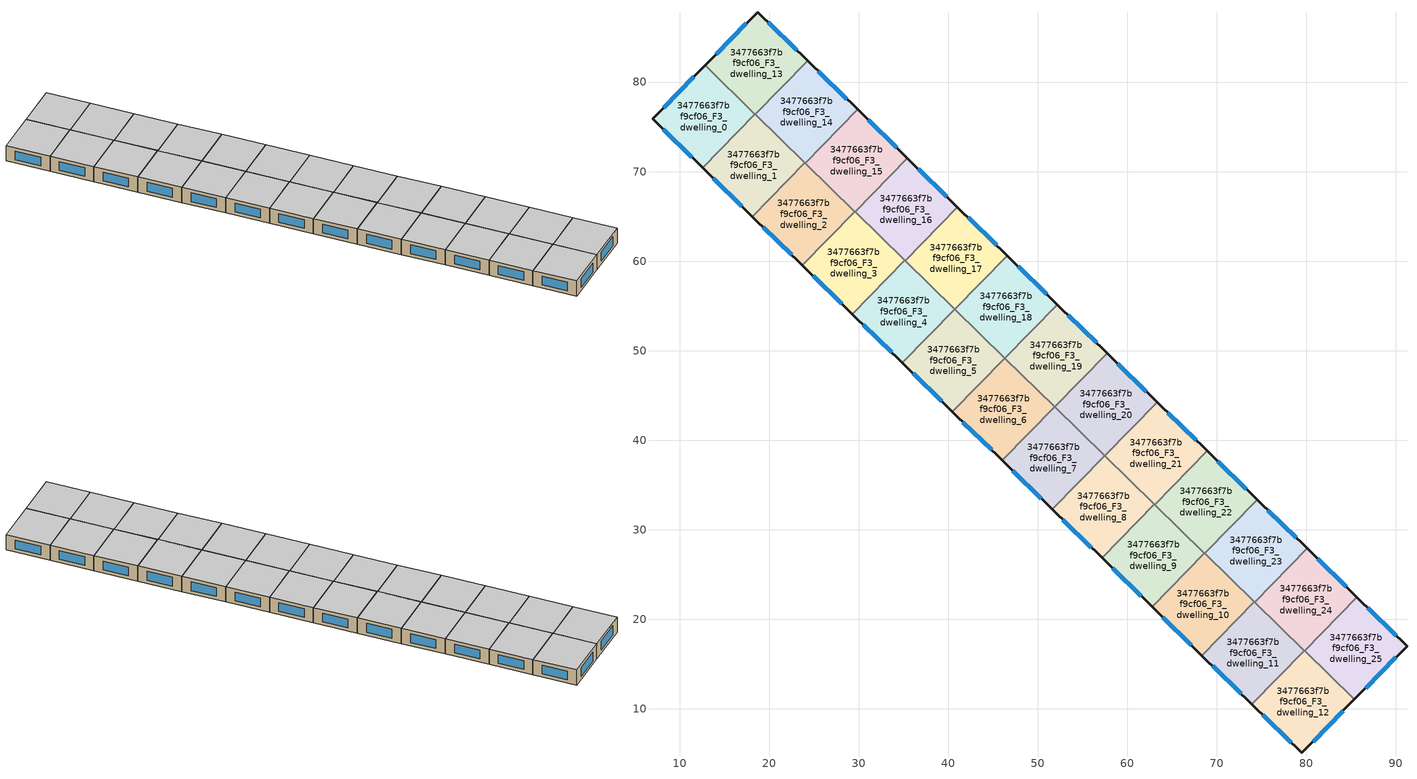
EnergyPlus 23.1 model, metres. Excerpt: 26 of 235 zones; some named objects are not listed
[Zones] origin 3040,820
3477663f7bf9cf06_F3_dwelling_0
 floor to 3477663f7bf9cf06_F2_dwelling_0 (EU_floor_Construction): 18.42,76.42 12.57,70.42 6.98,75.88 12.86,81.85 z9
 wall outside (EU_wall_Construction): 12.86,81.85 6.98,75.88 12.57,70.42 z9:12
 wall to 3477663f7bf9cf06_F3_dwelling_1 (EU_wall_Construction): 12.57,70.42 18.42,76.42 z9:12
 wall to 3477663f7bf9cf06_F3_dwelling_13 (EU_wall_Construction): 18.42,76.42 12.86,81.85 z9:12
 window (EU_Window_Construction): 8.18,74.71 11.37,71.59 / 11.6,80.57 8.24,77.16 z9.64:11.36
 ceiling to 3477663f7bf9cf06_F4_dwelling_0 (EU_floor_Construction): 12.57,70.42 18.42,76.42 12.86,81.85 6.98,75.88 z12
3477663f7bf9cf06_F3_dwelling_1
 floor to 3477663f7bf9cf06_F2_dwelling_1 (EU_floor_Construction): 24,70.97 18.15,64.97 12.57,70.42 18.42,76.42 z9
 wall outside (EU_wall_Construction): 12.57,70.42 18.15,64.97 z9:12
 wall to 3477663f7bf9cf06_F3_dwelling_2 (EU_wall_Construction): 18.15,64.97 24,70.97 z9:12
 wall to 3477663f7bf9cf06_F3_dwelling_14 (EU_wall_Construction): 24,70.97 18.45,76.39 z9:12
 wall to 3477663f7bf9cf06_F3_dwelling_13 (EU_wall_Construction): 18.45,76.39 18.42,76.42 z9:12
 window (EU_Window_Construction): 13.76,69.26 16.95,66.14 z9.64:11.36
 ceiling to 3477663f7bf9cf06_F4_dwelling_1 (EU_floor_Construction): 18.15,64.97 24,70.97 18.42,76.42 12.57,70.42 z12
3477663f7bf9cf06_F3_dwelling_10
 floor to 3477663f7bf9cf06_F2_dwelling_10 (EU_floor_Construction): 74.21,21.94 68.35,15.95 62.77,21.4 68.63,27.39 z9
 wall outside (EU_wall_Construction): 62.77,21.4 68.35,15.95 z9:12
 wall to 3477663f7bf9cf06_F3_dwelling_11 (EU_wall_Construction): 68.35,15.95 74.21,21.94 z9:12
 wall to 3477663f7bf9cf06_F3_dwelling_9 (EU_wall_Construction): 68.63,27.39 62.77,21.4 z9:12
 wall to 3477663f7bf9cf06_F3_dwelling_23 (EU_wall_Construction): 74.21,21.94 68.65,27.37 z9:12
 wall to 3477663f7bf9cf06_F3_dwelling_22 (EU_wall_Construction): 68.65,27.37 68.63,27.39 z9:12
 window (EU_Window_Construction): 63.97,20.23 67.16,17.11 z9.64:11.36
 ceiling to 3477663f7bf9cf06_F4_dwelling_10 (EU_floor_Construction): 68.35,15.95 74.21,21.94 68.63,27.39 62.77,21.4 z12
3477663f7bf9cf06_F3_dwelling_11
 floor to 3477663f7bf9cf06_F2_dwelling_11 (EU_floor_Construction): 79.78,16.5 73.93,10.5 68.35,15.95 74.21,21.94 z9
 wall outside (EU_wall_Construction): 68.35,15.95 73.93,10.5 z9:12
 wall to 3477663f7bf9cf06_F3_dwelling_12 (EU_wall_Construction): 73.93,10.5 79.78,16.5 z9:12
 wall to 3477663f7bf9cf06_F3_dwelling_24 (EU_wall_Construction): 79.78,16.5 74.23,21.92 z9:12
 wall to 3477663f7bf9cf06_F3_dwelling_23 (EU_wall_Construction): 74.23,21.92 74.21,21.94 z9:12
 window (EU_Window_Construction): 69.55,14.78 72.73,11.67 z9.64:11.36
 ceiling to 3477663f7bf9cf06_F4_dwelling_11 (EU_floor_Construction): 73.93,10.5 79.78,16.5 74.21,21.94 68.35,15.95 z12
3477663f7bf9cf06_F3_dwelling_12
 floor to 3477663f7bf9cf06_F2_dwelling_12 (EU_floor_Construction): 85.37,11.04 79.49,5.07 73.93,10.5 79.78,16.5 z9
 wall outside (EU_wall_Construction): 73.93,10.5 79.49,5.07 85.37,11.04 z9:12
 wall to 3477663f7bf9cf06_F3_dwelling_25 (EU_wall_Construction): 85.37,11.04 79.81,16.47 z9:12
 wall to 3477663f7bf9cf06_F3_dwelling_24 (EU_wall_Construction): 79.81,16.47 79.78,16.5 z9:12
 window (EU_Window_Construction): 80.75,6.34 84.11,9.76 / 75.12,9.34 78.3,6.23 z9.64:11.36
 ceiling to 3477663f7bf9cf06_F4_dwelling_12 (EU_floor_Construction): 79.49,5.07 85.37,11.04 79.78,16.5 73.93,10.5 z12
3477663f7bf9cf06_F3_dwelling_13
 floor to 3477663f7bf9cf06_F2_dwelling_13 (EU_floor_Construction): 24.3,82.39 18.45,76.39 12.86,81.85 18.74,87.82 z9
 wall outside (EU_wall_Construction): 24.3,82.39 18.74,87.82 12.86,81.85 z9:12
 wall to 3477663f7bf9cf06_F3_dwelling_14 (EU_wall_Construction): 18.45,76.39 24.3,82.39 z9:12
 window (EU_Window_Construction): 17.48,86.54 14.12,83.13 / 23.11,83.55 19.93,86.66 z9.64:11.36
 ceiling to 3477663f7bf9cf06_F4_dwelling_13 (EU_floor_Construction): 18.45,76.39 24.3,82.39 18.74,87.82 12.86,81.85 z12
3477663f7bf9cf06_F3_dwelling_14
 floor to 3477663f7bf9cf06_F2_dwelling_14 (EU_floor_Construction): 29.88,76.94 24.03,70.95 18.45,76.39 24.3,82.39 z9
 wall outside (EU_wall_Construction): 29.88,76.94 24.3,82.39 z9:12
 wall to 3477663f7bf9cf06_F3_dwelling_15 (EU_wall_Construction): 24.03,70.95 29.88,76.94 z9:12
 wall to 3477663f7bf9cf06_F3_dwelling_2 (EU_wall_Construction): 24,70.97 24.03,70.95 z9:12
 window (EU_Window_Construction): 28.69,78.11 25.5,81.22 z9.64:11.36
 ceiling to 3477663f7bf9cf06_F4_dwelling_14 (EU_floor_Construction): 24.03,70.95 29.88,76.94 24.3,82.39 18.45,76.39 z12
3477663f7bf9cf06_F3_dwelling_15
 floor to 3477663f7bf9cf06_F2_dwelling_15 (EU_floor_Construction): 35.46,71.49 29.6,65.5 24.03,70.95 29.88,76.94 z9
 wall outside (EU_wall_Construction): 35.46,71.49 29.88,76.94 z9:12
 wall to 3477663f7bf9cf06_F3_dwelling_16 (EU_wall_Construction): 29.6,65.5 35.46,71.49 z9:12
 wall to 3477663f7bf9cf06_F3_dwelling_2 (EU_wall_Construction): 24.03,70.95 29.58,65.52 z9:12
 wall to 3477663f7bf9cf06_F3_dwelling_3 (EU_wall_Construction): 29.58,65.52 29.6,65.5 z9:12
 window (EU_Window_Construction): 34.26,72.66 31.08,75.77 z9.64:11.36
 ceiling to 3477663f7bf9cf06_F4_dwelling_15 (EU_floor_Construction): 29.6,65.5 35.46,71.49 29.88,76.94 24.03,70.95 z12
3477663f7bf9cf06_F3_dwelling_16
 floor to 3477663f7bf9cf06_F2_dwelling_16 (EU_floor_Construction): 41.04,66.04 35.18,60.05 29.6,65.5 35.46,71.49 z9
 wall outside (EU_wall_Construction): 41.04,66.04 35.46,71.49 z9:12
 wall to 3477663f7bf9cf06_F3_dwelling_17 (EU_wall_Construction): 35.18,60.05 41.04,66.04 z9:12
 wall to 3477663f7bf9cf06_F3_dwelling_3 (EU_wall_Construction): 29.6,65.5 35.16,60.07 z9:12
 wall to 3477663f7bf9cf06_F3_dwelling_4 (EU_wall_Construction): 35.16,60.07 35.18,60.05 z9:12
 window (EU_Window_Construction): 39.84,67.21 36.65,70.33 z9.64:11.36
 ceiling to 3477663f7bf9cf06_F4_dwelling_16 (EU_floor_Construction): 35.18,60.05 41.04,66.04 35.46,71.49 29.6,65.5 z12
3477663f7bf9cf06_F3_dwelling_17
 floor to 3477663f7bf9cf06_F2_dwelling_17 (EU_floor_Construction): 46.61,60.6 40.76,54.6 35.18,60.05 41.04,66.04 z9
 wall outside (EU_wall_Construction): 46.61,60.6 41.04,66.04 z9:12
 wall to 3477663f7bf9cf06_F3_dwelling_18 (EU_wall_Construction): 40.76,54.6 46.61,60.6 z9:12
 wall to 3477663f7bf9cf06_F3_dwelling_4 (EU_wall_Construction): 35.18,60.05 40.74,54.63 z9:12
 wall to 3477663f7bf9cf06_F3_dwelling_5 (EU_wall_Construction): 40.74,54.63 40.76,54.6 z9:12
 window (EU_Window_Construction): 45.42,61.76 42.23,64.88 z9.64:11.36
 ceiling to 3477663f7bf9cf06_F4_dwelling_17 (EU_floor_Construction): 40.76,54.6 46.61,60.6 41.04,66.04 35.18,60.05 z12
3477663f7bf9cf06_F3_dwelling_18
 floor to 3477663f7bf9cf06_F2_dwelling_18 (EU_floor_Construction): 52.19,55.15 46.34,49.16 40.76,54.6 46.61,60.6 z9
 wall outside (EU_wall_Construction): 52.19,55.15 46.61,60.6 z9:12
 wall to 3477663f7bf9cf06_F3_dwelling_19 (EU_wall_Construction): 46.34,49.16 52.19,55.15 z9:12
 wall to 3477663f7bf9cf06_F3_dwelling_5 (EU_wall_Construction): 40.76,54.6 46.32,49.18 z9:12
 wall to 3477663f7bf9cf06_F3_dwelling_6 (EU_wall_Construction): 46.32,49.18 46.34,49.16 z9:12
 window (EU_Window_Construction): 51,56.32 47.81,59.43 z9.64:11.36
 ceiling to 3477663f7bf9cf06_F4_dwelling_18 (EU_floor_Construction): 46.34,49.16 52.19,55.15 46.61,60.6 40.76,54.6 z12
3477663f7bf9cf06_F3_dwelling_19
 floor to 3477663f7bf9cf06_F2_dwelling_19 (EU_floor_Construction): 57.77,49.7 51.92,43.71 46.34,49.16 52.19,55.15 z9
 wall outside (EU_wall_Construction): 57.77,49.7 52.19,55.15 z9:12
 wall to 3477663f7bf9cf06_F3_dwelling_20 (EU_wall_Construction): 51.92,43.71 57.77,49.7 z9:12
 wall to 3477663f7bf9cf06_F3_dwelling_6 (EU_wall_Construction): 46.34,49.16 51.89,43.73 z9:12
 wall to 3477663f7bf9cf06_F3_dwelling_7 (EU_wall_Construction): 51.89,43.73 51.92,43.71 z9:12
 window (EU_Window_Construction): 56.58,50.87 53.39,53.98 z9.64:11.36
 ceiling to 3477663f7bf9cf06_F4_dwelling_19 (EU_floor_Construction): 51.92,43.71 57.77,49.7 52.19,55.15 46.34,49.16 z12
3477663f7bf9cf06_F3_dwelling_2
 floor to 3477663f7bf9cf06_F2_dwelling_2 (EU_floor_Construction): 29.58,65.52 23.73,59.53 18.15,64.97 24,70.97 z9
 wall outside (EU_wall_Construction): 18.15,64.97 23.73,59.53 z9:12
 wall to 3477663f7bf9cf06_F3_dwelling_3 (EU_wall_Construction): 23.73,59.53 29.58,65.52 z9:12
 window (EU_Window_Construction): 19.34,63.81 22.53,60.69 z9.64:11.36
 ceiling to 3477663f7bf9cf06_F4_dwelling_2 (EU_floor_Construction): 23.73,59.53 29.58,65.52 24,70.97 18.15,64.97 z12
3477663f7bf9cf06_F3_dwelling_20
 floor to 3477663f7bf9cf06_F2_dwelling_20 (EU_floor_Construction): 63.35,44.26 57.5,38.26 51.92,43.71 57.77,49.7 z9
 wall outside (EU_wall_Construction): 63.35,44.26 57.77,49.7 z9:12
 wall to 3477663f7bf9cf06_F3_dwelling_21 (EU_wall_Construction): 57.5,38.26 63.35,44.26 z9:12
 wall to 3477663f7bf9cf06_F3_dwelling_7 (EU_wall_Construction): 51.92,43.71 57.47,38.29 z9:12
 wall to 3477663f7bf9cf06_F3_dwelling_8 (EU_wall_Construction): 57.47,38.29 57.5,38.26 z9:12
 window (EU_Window_Construction): 62.16,45.42 58.97,48.54 z9.64:11.36
 ceiling to 3477663f7bf9cf06_F4_dwelling_20 (EU_floor_Construction): 57.5,38.26 63.35,44.26 57.77,49.7 51.92,43.71 z12
3477663f7bf9cf06_F3_dwelling_21
 floor to 3477663f7bf9cf06_F2_dwelling_21 (EU_floor_Construction): 68.93,38.81 63.07,32.81 57.5,38.26 63.35,44.26 z9
 wall outside (EU_wall_Construction): 68.93,38.81 63.35,44.26 z9:12
 wall to 3477663f7bf9cf06_F3_dwelling_22 (EU_wall_Construction): 63.07,32.81 68.93,38.81 z9:12
 wall to 3477663f7bf9cf06_F3_dwelling_8 (EU_wall_Construction): 57.5,38.26 63.05,32.84 z9:12
 wall to 3477663f7bf9cf06_F3_dwelling_9 (EU_wall_Construction): 63.05,32.84 63.07,32.81 z9:12
 window (EU_Window_Construction): 67.73,39.97 64.54,43.09 z9.64:11.36
 ceiling to 3477663f7bf9cf06_F4_dwelling_21 (EU_floor_Construction): 63.07,32.81 68.93,38.81 63.35,44.26 57.5,38.26 z12
3477663f7bf9cf06_F3_dwelling_22
 floor to 3477663f7bf9cf06_F2_dwelling_22 (EU_floor_Construction): 74.51,33.36 68.65,27.37 63.07,32.81 68.93,38.81 z9
 wall outside (EU_wall_Construction): 74.51,33.36 68.93,38.81 z9:12
 wall to 3477663f7bf9cf06_F3_dwelling_23 (EU_wall_Construction): 68.65,27.37 74.51,33.36 z9:12
 wall to 3477663f7bf9cf06_F3_dwelling_9 (EU_wall_Construction): 63.07,32.81 68.63,27.39 z9:12
 window (EU_Window_Construction): 73.31,34.53 70.12,37.64 z9.64:11.36
 ceiling to 3477663f7bf9cf06_F4_dwelling_22 (EU_floor_Construction): 68.65,27.37 74.51,33.36 68.93,38.81 63.07,32.81 z12
3477663f7bf9cf06_F3_dwelling_23
 floor to 3477663f7bf9cf06_F2_dwelling_23 (EU_floor_Construction): 80.08,27.91 74.23,21.92 68.65,27.37 74.51,33.36 z9
 wall outside (EU_wall_Construction): 80.08,27.91 74.51,33.36 z9:12
 wall to 3477663f7bf9cf06_F3_dwelling_24 (EU_wall_Construction): 74.23,21.92 80.08,27.91 z9:12
 window (EU_Window_Construction): 78.89,29.08 75.7,32.19 z9.64:11.36
 ceiling to 3477663f7bf9cf06_F4_dwelling_23 (EU_floor_Construction): 74.23,21.92 80.08,27.91 74.51,33.36 68.65,27.37 z12
3477663f7bf9cf06_F3_dwelling_24
 floor to 3477663f7bf9cf06_F2_dwelling_24 (EU_floor_Construction): 85.66,22.47 79.81,16.47 74.23,21.92 80.08,27.91 z9
 wall outside (EU_wall_Construction): 85.66,22.47 80.08,27.91 z9:12
 wall to 3477663f7bf9cf06_F3_dwelling_25 (EU_wall_Construction): 79.81,16.47 85.66,22.47 z9:12
 window (EU_Window_Construction): 84.47,23.63 81.28,26.75 z9.64:11.36
 ceiling to 3477663f7bf9cf06_F4_dwelling_24 (EU_floor_Construction): 79.81,16.47 85.66,22.47 80.08,27.91 74.23,21.92 z12
3477663f7bf9cf06_F3_dwelling_25
 floor to 3477663f7bf9cf06_F2_dwelling_25 (EU_floor_Construction): 91.25,17.01 85.37,11.04 79.81,16.47 85.66,22.47 z9
 wall outside (EU_wall_Construction): 85.37,11.04 91.25,17.01 85.66,22.47 z9:12
 window (EU_Window_Construction): 86.63,12.32 89.99,15.73 / 90.06,18.18 86.86,21.3 z9.64:11.36
 ceiling to 3477663f7bf9cf06_F4_dwelling_25 (EU_floor_Construction): 85.37,11.04 91.25,17.01 85.66,22.47 79.81,16.47 z12
3477663f7bf9cf06_F3_dwelling_3
 floor to 3477663f7bf9cf06_F2_dwelling_3 (EU_floor_Construction): 35.16,60.08 29.3,54.08 23.73,59.53 29.58,65.52 z9
 wall outside (EU_wall_Construction): 23.73,59.53 29.3,54.08 z9:12
 wall to 3477663f7bf9cf06_F3_dwelling_4 (EU_wall_Construction): 29.3,54.08 35.16,60.08 z9:12
 window (EU_Window_Construction): 24.92,58.36 28.11,55.25 z9.64:11.36
 ceiling to 3477663f7bf9cf06_F4_dwelling_3 (EU_floor_Construction): 29.3,54.08 35.16,60.08 29.58,65.52 23.73,59.53 z12
3477663f7bf9cf06_F3_dwelling_4
 floor to 3477663f7bf9cf06_F2_dwelling_4 (EU_floor_Construction): 40.74,54.63 34.88,48.63 29.3,54.08 35.16,60.08 z9
 wall outside (EU_wall_Construction): 29.3,54.08 34.88,48.63 z9:12
 wall to 3477663f7bf9cf06_F3_dwelling_5 (EU_wall_Construction): 34.88,48.63 40.74,54.63 z9:12
 window (EU_Window_Construction): 30.5,52.91 33.69,49.8 z9.64:11.36
 ceiling to 3477663f7bf9cf06_F4_dwelling_4 (EU_floor_Construction): 34.88,48.63 40.74,54.63 35.16,60.08 29.3,54.08 z12
3477663f7bf9cf06_F3_dwelling_5
 floor to 3477663f7bf9cf06_F2_dwelling_5 (EU_floor_Construction): 46.32,49.18 40.46,43.18 34.88,48.63 40.74,54.63 z9
 wall outside (EU_wall_Construction): 34.88,48.63 40.46,43.18 z9:12
 wall to 3477663f7bf9cf06_F3_dwelling_6 (EU_wall_Construction): 40.46,43.18 46.32,49.18 z9:12
 window (EU_Window_Construction): 36.08,47.47 39.27,44.35 z9.64:11.36
 ceiling to 3477663f7bf9cf06_F4_dwelling_5 (EU_floor_Construction): 40.46,43.18 46.32,49.18 40.74,54.63 34.88,48.63 z12
3477663f7bf9cf06_F3_dwelling_6
 floor to 3477663f7bf9cf06_F2_dwelling_6 (EU_floor_Construction): 51.89,43.73 46.04,37.74 40.46,43.18 46.32,49.18 z9
 wall outside (EU_wall_Construction): 40.46,43.18 46.04,37.74 z9:12
 wall to 3477663f7bf9cf06_F3_dwelling_7 (EU_wall_Construction): 46.04,37.74 51.89,43.73 z9:12
 window (EU_Window_Construction): 41.65,42.02 44.84,38.9 z9.64:11.36
 ceiling to 3477663f7bf9cf06_F4_dwelling_6 (EU_floor_Construction): 46.04,37.74 51.89,43.73 46.32,49.18 40.46,43.18 z12
3477663f7bf9cf06_F3_dwelling_7
 floor to 3477663f7bf9cf06_F2_dwelling_7 (EU_floor_Construction): 57.47,38.29 51.62,32.29 46.04,37.74 51.89,43.73 z9
 wall outside (EU_wall_Construction): 46.04,37.74 51.62,32.29 z9:12
 wall to 3477663f7bf9cf06_F3_dwelling_8 (EU_wall_Construction): 51.62,32.29 57.47,38.29 z9:12
 window (EU_Window_Construction): 47.23,36.57 50.42,33.46 z9.64:11.36
 ceiling to 3477663f7bf9cf06_F4_dwelling_7 (EU_floor_Construction): 51.62,32.29 57.47,38.29 51.89,43.73 46.04,37.74 z12
3477663f7bf9cf06_F3_dwelling_8
 floor to 3477663f7bf9cf06_F2_dwelling_8 (EU_floor_Construction): 63.05,32.84 57.2,26.84 51.62,32.29 57.47,38.29 z9
 wall outside (EU_wall_Construction): 51.62,32.29 57.2,26.84 z9:12
 wall to 3477663f7bf9cf06_F3_dwelling_9 (EU_wall_Construction): 57.2,26.84 63.05,32.84 z9:12
 window (EU_Window_Construction): 52.81,31.12 56,28.01 z9.64:11.36
 ceiling to 3477663f7bf9cf06_F4_dwelling_8 (EU_floor_Construction): 57.2,26.84 63.05,32.84 57.47,38.29 51.62,32.29 z12
3477663f7bf9cf06_F3_dwelling_9
 floor to 3477663f7bf9cf06_F2_dwelling_9 (EU_floor_Construction): 68.63,27.39 62.77,21.4 57.2,26.84 63.05,32.84 z9
 wall outside (EU_wall_Construction): 57.2,26.84 62.77,21.4 z9:12
 window (EU_Window_Construction): 58.39,25.68 61.58,22.56 z9.64:11.36
 ceiling to 3477663f7bf9cf06_F4_dwelling_9 (EU_floor_Construction): 62.77,21.4 68.63,27.39 63.05,32.84 57.2,26.84 z12
[Building]
EU S2 Campaign: North Axis=0; Terrain=City; Solar Distribution=FullExterior
[Site:Location]
Yerevan-Zvartnots.Intl.AP: Latitude=40.15; Longitude=44.383; Time Zone=4; Elevation=854
[SizingPeriod:WeatherFileDays]
AnnualSizingPeriod: Begin Month=1; Begin Day of Month=1; End Month=12; End Day of Month=31; Day of Week for Start Day=Monday; Use Weather File Daylight Saving Period=No; Use Weather File Rain and Snow Indicators=No
[MATERIAL]
EU_InternalMass_Material: Roughness=MediumRough; Thickness=0.1; Conductivity=1; Density=1800; Specific Heat=900; Thermal Absorptance=0.9; Solar Absorptance=0.7; Visible Absorptance=0.7
[MATERIAL:NOMASS] Roughness=MediumRough; Thermal Absorptance=0.9; Solar Absorptance=0.7; Visible Absorptance=0.7
Name | Thermal Resistance
EU_wall_NoMass | 1.05043
EU_floor_NoMass | 0.478065
[WINDOWMATERIAL:SIMPLEGLAZINGSYSTEM]
EU_Window_SimpleGlazing: UFactor=2.5566; Solar Heat Gain Coefficient=0.75; Visible Transmittance=0.75
[CONSTRUCTION]
EU_wall_Construction: EU_wall_NoMass
EU_floor_Construction: EU_floor_NoMass
EU_Window_Construction: EU_Window_SimpleGlazing
EU_InternalMass_Construction: EU_InternalMass_Material
[ZONE] Type=1; Multiplier=1; Ceiling Height=autocalculate; Floor Area=autocalculate; Part of Total Floor Area=Yes
Name | Volume
3477663f7bf9cf06_F3_dwelling_0 | 195.994
3477663f7bf9cf06_F3_dwelling_1; 3477663f7bf9cf06_F3_dwelling_14; 3477663f7bf9cf06_F3_dwelling_16; 3477663f7bf9cf06_F3_dwelling_17; 3477663f7bf9cf06_F3_dwelling_19; 3477663f7bf9cf06_F3_dwelling_20; 3477663f7bf9cf06_F3_dwelling_21; 3477663f7bf9cf06_F3_dwelling_22; 3477663f7bf9cf06_F3_dwelling_23; 3477663f7bf9cf06_F3_dwelling_24; 3477663f7bf9cf06_F3_dwelling_3; 3477663f7bf9cf06_F3_dwelling_9 | 195.981
3477663f7bf9cf06_F3_dwelling_10; 3477663f7bf9cf06_F3_dwelling_11; 3477663f7bf9cf06_F3_dwelling_6; 3477663f7bf9cf06_F3_dwelling_7 | 195.998
3477663f7bf9cf06_F3_dwelling_12 | 195.992
3477663f7bf9cf06_F3_dwelling_13 | 195.993
3477663f7bf9cf06_F3_dwelling_15 | 195.964
3477663f7bf9cf06_F3_dwelling_18 | 195.999
3477663f7bf9cf06_F3_dwelling_2; 3477663f7bf9cf06_F3_dwelling_8 | 195.98
3477663f7bf9cf06_F3_dwelling_25 | 195.976
3477663f7bf9cf06_F3_dwelling_4 | 196.016
3477663f7bf9cf06_F3_dwelling_5 | 195.997
[INTERNALMASS] Construction=EU_InternalMass_Construction
Name | Zone or ZoneList | Surface Area
3477663f7bf9cf06_F3_dwelling_0_EU_InternalMass | 3477663f7bf9cf06_F3_dwelling_0 | 65.3311
3477663f7bf9cf06_F3_dwelling_1_EU_InternalMass | 3477663f7bf9cf06_F3_dwelling_1 | 65.327
3477663f7bf9cf06_F3_dwelling_2_EU_InternalMass | 3477663f7bf9cf06_F3_dwelling_2 | 65.3268
3477663f7bf9cf06_F3_dwelling_3_EU_InternalMass | 3477663f7bf9cf06_F3_dwelling_3 | 65.3268
3477663f7bf9cf06_F3_dwelling_4_EU_InternalMass | 3477663f7bf9cf06_F3_dwelling_4 | 65.3384
3477663f7bf9cf06_F3_dwelling_5_EU_InternalMass | 3477663f7bf9cf06_F3_dwelling_5 | 65.3323
3477663f7bf9cf06_F3_dwelling_6_EU_InternalMass | 3477663f7bf9cf06_F3_dwelling_6 | 65.3326
3477663f7bf9cf06_F3_dwelling_7_EU_InternalMass | 3477663f7bf9cf06_F3_dwelling_7 | 65.3327
3477663f7bf9cf06_F3_dwelling_8_EU_InternalMass | 3477663f7bf9cf06_F3_dwelling_8 | 65.3268
3477663f7bf9cf06_F3_dwelling_9_EU_InternalMass | 3477663f7bf9cf06_F3_dwelling_9 | 65.3268
3477663f7bf9cf06_F3_dwelling_10_EU_InternalMass | 3477663f7bf9cf06_F3_dwelling_10 | 65.3327
3477663f7bf9cf06_F3_dwelling_11_EU_InternalMass | 3477663f7bf9cf06_F3_dwelling_11 | 65.3326
3477663f7bf9cf06_F3_dwelling_12_EU_InternalMass | 3477663f7bf9cf06_F3_dwelling_12 | 65.3307
3477663f7bf9cf06_F3_dwelling_13_EU_InternalMass | 3477663f7bf9cf06_F3_dwelling_13 | 65.3311
3477663f7bf9cf06_F3_dwelling_14_EU_InternalMass | 3477663f7bf9cf06_F3_dwelling_14 | 65.327
3477663f7bf9cf06_F3_dwelling_15_EU_InternalMass | 3477663f7bf9cf06_F3_dwelling_15 | 65.3213
3477663f7bf9cf06_F3_dwelling_16_EU_InternalMass | 3477663f7bf9cf06_F3_dwelling_16 | 65.327
3477663f7bf9cf06_F3_dwelling_17_EU_InternalMass | 3477663f7bf9cf06_F3_dwelling_17 | 65.3268
3477663f7bf9cf06_F3_dwelling_18_EU_InternalMass | 3477663f7bf9cf06_F3_dwelling_18 | 65.333
3477663f7bf9cf06_F3_dwelling_19_EU_InternalMass | 3477663f7bf9cf06_F3_dwelling_19 | 65.327
3477663f7bf9cf06_F3_dwelling_20_EU_InternalMass | 3477663f7bf9cf06_F3_dwelling_20 | 65.3268
3477663f7bf9cf06_F3_dwelling_21_EU_InternalMass | 3477663f7bf9cf06_F3_dwelling_21 | 65.327
3477663f7bf9cf06_F3_dwelling_22_EU_InternalMass | 3477663f7bf9cf06_F3_dwelling_22 | 65.327
3477663f7bf9cf06_F3_dwelling_23_EU_InternalMass | 3477663f7bf9cf06_F3_dwelling_23 | 65.3268
3477663f7bf9cf06_F3_dwelling_24_EU_InternalMass | 3477663f7bf9cf06_F3_dwelling_24 | 65.327
3477663f7bf9cf06_F3_dwelling_25_EU_InternalMass | 3477663f7bf9cf06_F3_dwelling_25 | 65.3254
[OTHEREQUIPMENT] Fuel Type=Electricity; Design Level Calculation Method=Watts/Area; Power per Zone Floor Area=1; Fraction Latent=0; Fraction Radiant=0; Fraction Lost=0; Carbon Dioxide Generation Rate=0; EndUse Subcategory=EU_Step8_InternalGains
Name | Zone or ZoneList or Space or SpaceList | Schedule
EU_Step8_InternalGain_3477663f7bf9cf06_F3_dwelling_0_f000 | 3477663f7bf9cf06_F3_dwelling_0 | EU_Step8_GainSchedule_3477663f7bf9cf06_F3_dwelling_0_f000
EU_Step8_InternalGain_3477663f7bf9cf06_F3_dwelling_1_f000 | 3477663f7bf9cf06_F3_dwelling_1 | EU_Step8_GainSchedule_3477663f7bf9cf06_F3_dwelling_1_f000
EU_Step8_InternalGain_3477663f7bf9cf06_F3_dwelling_2_f000 | 3477663f7bf9cf06_F3_dwelling_2 | EU_Step8_GainSchedule_3477663f7bf9cf06_F3_dwelling_2_f000
EU_Step8_InternalGain_3477663f7bf9cf06_F3_dwelling_3_f000 | 3477663f7bf9cf06_F3_dwelling_3 | EU_Step8_GainSchedule_3477663f7bf9cf06_F3_dwelling_3_f000
EU_Step8_InternalGain_3477663f7bf9cf06_F3_dwelling_4_f000 | 3477663f7bf9cf06_F3_dwelling_4 | EU_Step8_GainSchedule_3477663f7bf9cf06_F3_dwelling_4_f000
EU_Step8_InternalGain_3477663f7bf9cf06_F3_dwelling_5_f000 | 3477663f7bf9cf06_F3_dwelling_5 | EU_Step8_GainSchedule_3477663f7bf9cf06_F3_dwelling_5_f000
EU_Step8_InternalGain_3477663f7bf9cf06_F3_dwelling_6_f000 | 3477663f7bf9cf06_F3_dwelling_6 | EU_Step8_GainSchedule_3477663f7bf9cf06_F3_dwelling_6_f000
EU_Step8_InternalGain_3477663f7bf9cf06_F3_dwelling_7_f000 | 3477663f7bf9cf06_F3_dwelling_7 | EU_Step8_GainSchedule_3477663f7bf9cf06_F3_dwelling_7_f000
EU_Step8_InternalGain_3477663f7bf9cf06_F3_dwelling_8_f000 | 3477663f7bf9cf06_F3_dwelling_8 | EU_Step8_GainSchedule_3477663f7bf9cf06_F3_dwelling_8_f000
EU_Step8_InternalGain_3477663f7bf9cf06_F3_dwelling_9_f000 | 3477663f7bf9cf06_F3_dwelling_9 | EU_Step8_GainSchedule_3477663f7bf9cf06_F3_dwelling_9_f000
EU_Step8_InternalGain_3477663f7bf9cf06_F3_dwelling_10_f000 | 3477663f7bf9cf06_F3_dwelling_10 | EU_Step8_GainSchedule_3477663f7bf9cf06_F3_dwelling_10_f000
EU_Step8_InternalGain_3477663f7bf9cf06_F3_dwelling_11_f000 | 3477663f7bf9cf06_F3_dwelling_11 | EU_Step8_GainSchedule_3477663f7bf9cf06_F3_dwelling_11_f000
EU_Step8_InternalGain_3477663f7bf9cf06_F3_dwelling_12_f000 | 3477663f7bf9cf06_F3_dwelling_12 | EU_Step8_GainSchedule_3477663f7bf9cf06_F3_dwelling_12_f000
EU_Step8_InternalGain_3477663f7bf9cf06_F3_dwelling_13_f000 | 3477663f7bf9cf06_F3_dwelling_13 | EU_Step8_GainSchedule_3477663f7bf9cf06_F3_dwelling_13_f000
EU_Step8_InternalGain_3477663f7bf9cf06_F3_dwelling_14_f000 | 3477663f7bf9cf06_F3_dwelling_14 | EU_Step8_GainSchedule_3477663f7bf9cf06_F3_dwelling_14_f000
EU_Step8_InternalGain_3477663f7bf9cf06_F3_dwelling_15_f000 | 3477663f7bf9cf06_F3_dwelling_15 | EU_Step8_GainSchedule_3477663f7bf9cf06_F3_dwelling_15_f000
EU_Step8_InternalGain_3477663f7bf9cf06_F3_dwelling_16_f000 | 3477663f7bf9cf06_F3_dwelling_16 | EU_Step8_GainSchedule_3477663f7bf9cf06_F3_dwelling_16_f000
EU_Step8_InternalGain_3477663f7bf9cf06_F3_dwelling_17_f000 | 3477663f7bf9cf06_F3_dwelling_17 | EU_Step8_GainSchedule_3477663f7bf9cf06_F3_dwelling_17_f000
EU_Step8_InternalGain_3477663f7bf9cf06_F3_dwelling_18_f000 | 3477663f7bf9cf06_F3_dwelling_18 | EU_Step8_GainSchedule_3477663f7bf9cf06_F3_dwelling_18_f000
EU_Step8_InternalGain_3477663f7bf9cf06_F3_dwelling_19_f000 | 3477663f7bf9cf06_F3_dwelling_19 | EU_Step8_GainSchedule_3477663f7bf9cf06_F3_dwelling_19_f000
EU_Step8_InternalGain_3477663f7bf9cf06_F3_dwelling_20_f000 | 3477663f7bf9cf06_F3_dwelling_20 | EU_Step8_GainSchedule_3477663f7bf9cf06_F3_dwelling_20_f000
EU_Step8_InternalGain_3477663f7bf9cf06_F3_dwelling_21_f000 | 3477663f7bf9cf06_F3_dwelling_21 | EU_Step8_GainSchedule_3477663f7bf9cf06_F3_dwelling_21_f000
EU_Step8_InternalGain_3477663f7bf9cf06_F3_dwelling_22_f000 | 3477663f7bf9cf06_F3_dwelling_22 | EU_Step8_GainSchedule_3477663f7bf9cf06_F3_dwelling_22_f000
EU_Step8_InternalGain_3477663f7bf9cf06_F3_dwelling_23_f000 | 3477663f7bf9cf06_F3_dwelling_23 | EU_Step8_GainSchedule_3477663f7bf9cf06_F3_dwelling_23_f000
EU_Step8_InternalGain_3477663f7bf9cf06_F3_dwelling_24_f000 | 3477663f7bf9cf06_F3_dwelling_24 | EU_Step8_GainSchedule_3477663f7bf9cf06_F3_dwelling_24_f000
EU_Step8_InternalGain_3477663f7bf9cf06_F3_dwelling_25_f000 | 3477663f7bf9cf06_F3_dwelling_25 | EU_Step8_GainSchedule_3477663f7bf9cf06_F3_dwelling_25_f000
[ZONEVENTILATION:DESIGNFLOWRATE] Schedule=EU_AlwaysOn; Design Flow Rate Calculation Method=AirChanges/Hour; Air Changes per Hour=0.557805; Ventilation Type=Natural; Fan Pressure Rise=0; Fan Total Efficiency=1; Constant Term Coefficient=1; Temperature Term Coefficient=0; Velocity Term Coefficient=0; Velocity Squared Term Coefficient=0; Minimum Indoor Temperature=-100; Maximum Indoor Temperature=100; Delta Temperature=-100; Minimum Outdoor Temperature=-100; Maximum Outdoor Temperature=100; Maximum Wind Speed=40
Name | Zone or ZoneList or Space or SpaceList
EU_ConstantAir_3477663f7bf9cf06_F3_dwelling_0 | 3477663f7bf9cf06_F3_dwelling_0
EU_ConstantAir_3477663f7bf9cf06_F3_dwelling_1 | 3477663f7bf9cf06_F3_dwelling_1
EU_ConstantAir_3477663f7bf9cf06_F3_dwelling_2 | 3477663f7bf9cf06_F3_dwelling_2
EU_ConstantAir_3477663f7bf9cf06_F3_dwelling_3 | 3477663f7bf9cf06_F3_dwelling_3
EU_ConstantAir_3477663f7bf9cf06_F3_dwelling_4 | 3477663f7bf9cf06_F3_dwelling_4
EU_ConstantAir_3477663f7bf9cf06_F3_dwelling_5 | 3477663f7bf9cf06_F3_dwelling_5
EU_ConstantAir_3477663f7bf9cf06_F3_dwelling_6 | 3477663f7bf9cf06_F3_dwelling_6
EU_ConstantAir_3477663f7bf9cf06_F3_dwelling_7 | 3477663f7bf9cf06_F3_dwelling_7
EU_ConstantAir_3477663f7bf9cf06_F3_dwelling_8 | 3477663f7bf9cf06_F3_dwelling_8
EU_ConstantAir_3477663f7bf9cf06_F3_dwelling_9 | 3477663f7bf9cf06_F3_dwelling_9
EU_ConstantAir_3477663f7bf9cf06_F3_dwelling_10 | 3477663f7bf9cf06_F3_dwelling_10
EU_ConstantAir_3477663f7bf9cf06_F3_dwelling_11 | 3477663f7bf9cf06_F3_dwelling_11
EU_ConstantAir_3477663f7bf9cf06_F3_dwelling_12 | 3477663f7bf9cf06_F3_dwelling_12
EU_ConstantAir_3477663f7bf9cf06_F3_dwelling_13 | 3477663f7bf9cf06_F3_dwelling_13
EU_ConstantAir_3477663f7bf9cf06_F3_dwelling_14 | 3477663f7bf9cf06_F3_dwelling_14
EU_ConstantAir_3477663f7bf9cf06_F3_dwelling_15 | 3477663f7bf9cf06_F3_dwelling_15
EU_ConstantAir_3477663f7bf9cf06_F3_dwelling_16 | 3477663f7bf9cf06_F3_dwelling_16
EU_ConstantAir_3477663f7bf9cf06_F3_dwelling_17 | 3477663f7bf9cf06_F3_dwelling_17
EU_ConstantAir_3477663f7bf9cf06_F3_dwelling_18 | 3477663f7bf9cf06_F3_dwelling_18
EU_ConstantAir_3477663f7bf9cf06_F3_dwelling_19 | 3477663f7bf9cf06_F3_dwelling_19
EU_ConstantAir_3477663f7bf9cf06_F3_dwelling_20 | 3477663f7bf9cf06_F3_dwelling_20
EU_ConstantAir_3477663f7bf9cf06_F3_dwelling_21 | 3477663f7bf9cf06_F3_dwelling_21
EU_ConstantAir_3477663f7bf9cf06_F3_dwelling_22 | 3477663f7bf9cf06_F3_dwelling_22
EU_ConstantAir_3477663f7bf9cf06_F3_dwelling_23 | 3477663f7bf9cf06_F3_dwelling_23
EU_ConstantAir_3477663f7bf9cf06_F3_dwelling_24 | 3477663f7bf9cf06_F3_dwelling_24
EU_ConstantAir_3477663f7bf9cf06_F3_dwelling_25 | 3477663f7bf9cf06_F3_dwelling_25
[HVACTEMPLATE:ZONE:IDEALLOADSAIRSYSTEM] System Availability Schedule=EU_AlwaysOn; Maximum Heating Supply Air Temperature=50; Minimum Cooling Supply Air Temperature=13; Maximum Heating Supply Air Humidity Ratio=0.0156; Minimum Cooling Supply Air Humidity Ratio=0.0077; Heating Limit=NoLimit; Cooling Limit=NoLimit; Heating Availability Schedule=EU_AlwaysOn; Cooling Availability Schedule=EU_CoolingOff; Dehumidification Control Type=ConstantSensibleHeatRatio; Cooling Sensible Heat Ratio=0.7; Dehumidification Setpoint=60; Humidification Control Type=None; Humidification Setpoint=30; Outdoor Air Method=None; Outdoor Air Flow Rate per Person=0.00944; Outdoor Air Flow Rate per Zone Floor Area=0; Outdoor Air Flow Rate per Zone=0; Demand Controlled Ventilation Type=None; Outdoor Air Economizer Type=NoEconomizer; Heat Recovery Type=None; Sensible Heat Recovery Effectiveness=0.7; Latent Heat Recovery Effectiveness=0.65
Name | Template Thermostat
3477663f7bf9cf06_F3_dwelling_0 | EU_HeatOnly_3477663f7bf9cf06_F3_dwelling_0
3477663f7bf9cf06_F3_dwelling_1 | EU_HeatOnly_3477663f7bf9cf06_F3_dwelling_1
3477663f7bf9cf06_F3_dwelling_2 | EU_HeatOnly_3477663f7bf9cf06_F3_dwelling_2
3477663f7bf9cf06_F3_dwelling_3 | EU_HeatOnly_3477663f7bf9cf06_F3_dwelling_3
3477663f7bf9cf06_F3_dwelling_4 | EU_HeatOnly_3477663f7bf9cf06_F3_dwelling_4
3477663f7bf9cf06_F3_dwelling_5 | EU_HeatOnly_3477663f7bf9cf06_F3_dwelling_5
3477663f7bf9cf06_F3_dwelling_6 | EU_HeatOnly_3477663f7bf9cf06_F3_dwelling_6
3477663f7bf9cf06_F3_dwelling_7 | EU_HeatOnly_3477663f7bf9cf06_F3_dwelling_7
3477663f7bf9cf06_F3_dwelling_8 | EU_HeatOnly_3477663f7bf9cf06_F3_dwelling_8
3477663f7bf9cf06_F3_dwelling_9 | EU_HeatOnly_3477663f7bf9cf06_F3_dwelling_9
3477663f7bf9cf06_F3_dwelling_10 | EU_HeatOnly_3477663f7bf9cf06_F3_dwelling_10
3477663f7bf9cf06_F3_dwelling_11 | EU_HeatOnly_3477663f7bf9cf06_F3_dwelling_11
3477663f7bf9cf06_F3_dwelling_12 | EU_HeatOnly_3477663f7bf9cf06_F3_dwelling_12
3477663f7bf9cf06_F3_dwelling_13 | EU_HeatOnly_3477663f7bf9cf06_F3_dwelling_13
3477663f7bf9cf06_F3_dwelling_14 | EU_HeatOnly_3477663f7bf9cf06_F3_dwelling_14
3477663f7bf9cf06_F3_dwelling_15 | EU_HeatOnly_3477663f7bf9cf06_F3_dwelling_15
3477663f7bf9cf06_F3_dwelling_16 | EU_HeatOnly_3477663f7bf9cf06_F3_dwelling_16
3477663f7bf9cf06_F3_dwelling_17 | EU_HeatOnly_3477663f7bf9cf06_F3_dwelling_17
3477663f7bf9cf06_F3_dwelling_18 | EU_HeatOnly_3477663f7bf9cf06_F3_dwelling_18
3477663f7bf9cf06_F3_dwelling_19 | EU_HeatOnly_3477663f7bf9cf06_F3_dwelling_19
3477663f7bf9cf06_F3_dwelling_20 | EU_HeatOnly_3477663f7bf9cf06_F3_dwelling_20
3477663f7bf9cf06_F3_dwelling_21 | EU_HeatOnly_3477663f7bf9cf06_F3_dwelling_21
3477663f7bf9cf06_F3_dwelling_22 | EU_HeatOnly_3477663f7bf9cf06_F3_dwelling_22
3477663f7bf9cf06_F3_dwelling_23 | EU_HeatOnly_3477663f7bf9cf06_F3_dwelling_23
3477663f7bf9cf06_F3_dwelling_24 | EU_HeatOnly_3477663f7bf9cf06_F3_dwelling_24
3477663f7bf9cf06_F3_dwelling_25 | EU_HeatOnly_3477663f7bf9cf06_F3_dwelling_25
[SIZING:ZONE] Zone Cooling Design Supply Air Temperature Input Method=SupplyAirTemperature; Zone Cooling Design Supply Air Temperature=13; Zone Heating Design Supply Air Temperature Input Method=SupplyAirTemperature; Zone Heating Design Supply Air Temperature=50; Zone Cooling Design Supply Air Humidity Ratio=0.008; Zone Heating Design Supply Air Humidity Ratio=0.008; Cooling Design Air Flow Method=DesignDay; Cooling Design Air Flow Rate=0; Cooling Minimum Air Flow per Zone Floor Area=0.000762; Cooling Minimum Air Flow=0; Cooling Minimum Air Flow Fraction=0.2; Heating Design Air Flow Method=DesignDay; Heating Design Air Flow Rate=0; Heating Maximum Air Flow per Zone Floor Area=0.002032; Heating Maximum Air Flow=0.141576; Heating Maximum Air Flow Fraction=0.3; Account for Dedicated Outdoor Air System=No; Dedicated Outdoor Air System Control Strategy=NeutralSupplyAir; Dedicated Outdoor Air Low Setpoint Temperature for Design=autosize; Dedicated Outdoor Air High Setpoint Temperature for Design=autosize; Zone Load Sizing Method=Sensible Load Only No Latent Load; Zone Latent Cooling Design Supply Air Humidity Ratio Input Method=HumidityRatioDifference; Zone Cooling Design Supply Air Humidity Ratio Difference=0.005; Zone Latent Heating Design Supply Air Humidity Ratio Input Method=HumidityRatioDifference; Zone Humidification Design Supply Air Humidity Ratio Difference=0.005
3477663f7bf9cf06_F3_dwelling_0; 3477663f7bf9cf06_F3_dwelling_1; 3477663f7bf9cf06_F3_dwelling_2; 3477663f7bf9cf06_F3_dwelling_3; 3477663f7bf9cf06_F3_dwelling_4; 3477663f7bf9cf06_F3_dwelling_5; 3477663f7bf9cf06_F3_dwelling_6; 3477663f7bf9cf06_F3_dwelling_7; 3477663f7bf9cf06_F3_dwelling_8; 3477663f7bf9cf06_F3_dwelling_9; 3477663f7bf9cf06_F3_dwelling_10; 3477663f7bf9cf06_F3_dwelling_11; 3477663f7bf9cf06_F3_dwelling_12; 3477663f7bf9cf06_F3_dwelling_13; 3477663f7bf9cf06_F3_dwelling_14; 3477663f7bf9cf06_F3_dwelling_15; 3477663f7bf9cf06_F3_dwelling_16; 3477663f7bf9cf06_F3_dwelling_17; 3477663f7bf9cf06_F3_dwelling_18; 3477663f7bf9cf06_F3_dwelling_19; 3477663f7bf9cf06_F3_dwelling_20; 3477663f7bf9cf06_F3_dwelling_21; 3477663f7bf9cf06_F3_dwelling_22; 3477663f7bf9cf06_F3_dwelling_23; 3477663f7bf9cf06_F3_dwelling_24; 3477663f7bf9cf06_F3_dwelling_25
[SCHEDULE:CONSTANT]
Name | Hourly Value
EU_AlwaysOn | 1
EU_CoolingOff | 0
[SCHEDULE:FILE] Column Number=1; Rows to Skip at Top=0; Number of Hours of Data=8760; Column Separator=Comma; Interpolate to Timestep=No; Minutes per Item=60; Adjust Schedule for Daylight Savings=Yes
Name | File
EU_Step8_GainSchedule_3477663f7bf9cf06_F3_dwelling_0_f000 | ../../schedules/3477663f7bf9cf06/3477663f7bf9cf06_F3_dwelling_0_f000_gain.csv
EU_Step8_GainSchedule_3477663f7bf9cf06_F3_dwelling_1_f000 | ../../schedules/3477663f7bf9cf06/3477663f7bf9cf06_F3_dwelling_1_f000_gain.csv
EU_Step8_GainSchedule_3477663f7bf9cf06_F3_dwelling_2_f000 | ../../schedules/3477663f7bf9cf06/3477663f7bf9cf06_F3_dwelling_2_f000_gain.csv
EU_Step8_GainSchedule_3477663f7bf9cf06_F3_dwelling_3_f000 | ../../schedules/3477663f7bf9cf06/3477663f7bf9cf06_F3_dwelling_3_f000_gain.csv
EU_Step8_GainSchedule_3477663f7bf9cf06_F3_dwelling_4_f000 | ../../schedules/3477663f7bf9cf06/3477663f7bf9cf06_F3_dwelling_4_f000_gain.csv
EU_Step8_GainSchedule_3477663f7bf9cf06_F3_dwelling_5_f000 | ../../schedules/3477663f7bf9cf06/3477663f7bf9cf06_F3_dwelling_5_f000_gain.csv
EU_Step8_GainSchedule_3477663f7bf9cf06_F3_dwelling_6_f000 | ../../schedules/3477663f7bf9cf06/3477663f7bf9cf06_F3_dwelling_6_f000_gain.csv
EU_Step8_GainSchedule_3477663f7bf9cf06_F3_dwelling_7_f000 | ../../schedules/3477663f7bf9cf06/3477663f7bf9cf06_F3_dwelling_7_f000_gain.csv
EU_Step8_GainSchedule_3477663f7bf9cf06_F3_dwelling_8_f000 | ../../schedules/3477663f7bf9cf06/3477663f7bf9cf06_F3_dwelling_8_f000_gain.csv
EU_Step8_GainSchedule_3477663f7bf9cf06_F3_dwelling_9_f000 | ../../schedules/3477663f7bf9cf06/3477663f7bf9cf06_F3_dwelling_9_f000_gain.csv
EU_Step8_GainSchedule_3477663f7bf9cf06_F3_dwelling_10_f000 | ../../schedules/3477663f7bf9cf06/3477663f7bf9cf06_F3_dwelling_10_f000_gain.csv
EU_Step8_GainSchedule_3477663f7bf9cf06_F3_dwelling_11_f000 | ../../schedules/3477663f7bf9cf06/3477663f7bf9cf06_F3_dwelling_11_f000_gain.csv
EU_Step8_GainSchedule_3477663f7bf9cf06_F3_dwelling_12_f000 | ../../schedules/3477663f7bf9cf06/3477663f7bf9cf06_F3_dwelling_12_f000_gain.csv
EU_Step8_GainSchedule_3477663f7bf9cf06_F3_dwelling_13_f000 | ../../schedules/3477663f7bf9cf06/3477663f7bf9cf06_F3_dwelling_13_f000_gain.csv
EU_Step8_GainSchedule_3477663f7bf9cf06_F3_dwelling_14_f000 | ../../schedules/3477663f7bf9cf06/3477663f7bf9cf06_F3_dwelling_14_f000_gain.csv
EU_Step8_GainSchedule_3477663f7bf9cf06_F3_dwelling_15_f000 | ../../schedules/3477663f7bf9cf06/3477663f7bf9cf06_F3_dwelling_15_f000_gain.csv
EU_Step8_GainSchedule_3477663f7bf9cf06_F3_dwelling_16_f000 | ../../schedules/3477663f7bf9cf06/3477663f7bf9cf06_F3_dwelling_16_f000_gain.csv
EU_Step8_GainSchedule_3477663f7bf9cf06_F3_dwelling_17_f000 | ../../schedules/3477663f7bf9cf06/3477663f7bf9cf06_F3_dwelling_17_f000_gain.csv
EU_Step8_GainSchedule_3477663f7bf9cf06_F3_dwelling_18_f000 | ../../schedules/3477663f7bf9cf06/3477663f7bf9cf06_F3_dwelling_18_f000_gain.csv
EU_Step8_GainSchedule_3477663f7bf9cf06_F3_dwelling_19_f000 | ../../schedules/3477663f7bf9cf06/3477663f7bf9cf06_F3_dwelling_19_f000_gain.csv
EU_Step8_GainSchedule_3477663f7bf9cf06_F3_dwelling_20_f000 | ../../schedules/3477663f7bf9cf06/3477663f7bf9cf06_F3_dwelling_20_f000_gain.csv
EU_Step8_GainSchedule_3477663f7bf9cf06_F3_dwelling_21_f000 | ../../schedules/3477663f7bf9cf06/3477663f7bf9cf06_F3_dwelling_21_f000_gain.csv
EU_Step8_GainSchedule_3477663f7bf9cf06_F3_dwelling_22_f000 | ../../schedules/3477663f7bf9cf06/3477663f7bf9cf06_F3_dwelling_22_f000_gain.csv
EU_Step8_GainSchedule_3477663f7bf9cf06_F3_dwelling_23_f000 | ../../schedules/3477663f7bf9cf06/3477663f7bf9cf06_F3_dwelling_23_f000_gain.csv
EU_Step8_GainSchedule_3477663f7bf9cf06_F3_dwelling_24_f000 | ../../schedules/3477663f7bf9cf06/3477663f7bf9cf06_F3_dwelling_24_f000_gain.csv
EU_Step8_GainSchedule_3477663f7bf9cf06_F3_dwelling_25_f000 | ../../schedules/3477663f7bf9cf06/3477663f7bf9cf06_F3_dwelling_25_f000_gain.csv
